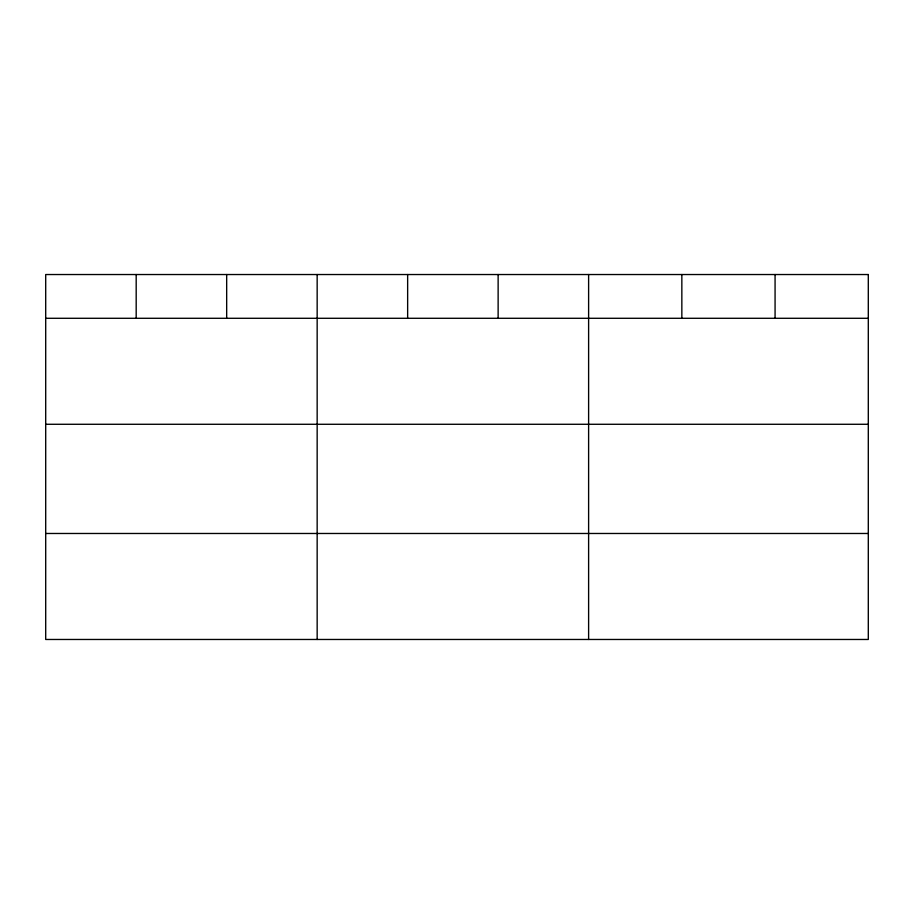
<?xml version="1.0" encoding="UTF-8"?>
<svg xmlns="http://www.w3.org/2000/svg" width="914" height="914" viewBox="0 0 914 914"><rect width="100%" height="100%" fill="white"/><g stroke="black" fill="none" stroke-linecap="round" stroke-linejoin="round"><path stroke-width="1.37" d="M45.7 318.289L868.3 318.289M45.7 424.279L868.3 424.279M45.7 533.479L868.3 533.479M775.072 274.531L775.072 318.289M681.844 274.531L681.844 318.289M588.616 274.531L588.616 639.469M498.13 274.531L498.13 318.289M407.644 274.531L407.644 318.289M317.158 274.531L317.158 639.469M226.672 274.531L226.672 318.289M136.186 274.531L136.186 318.289M868.3 274.531L45.7 274.531L45.7 639.469L868.3 639.469L868.3 274.531"/></g></svg>
